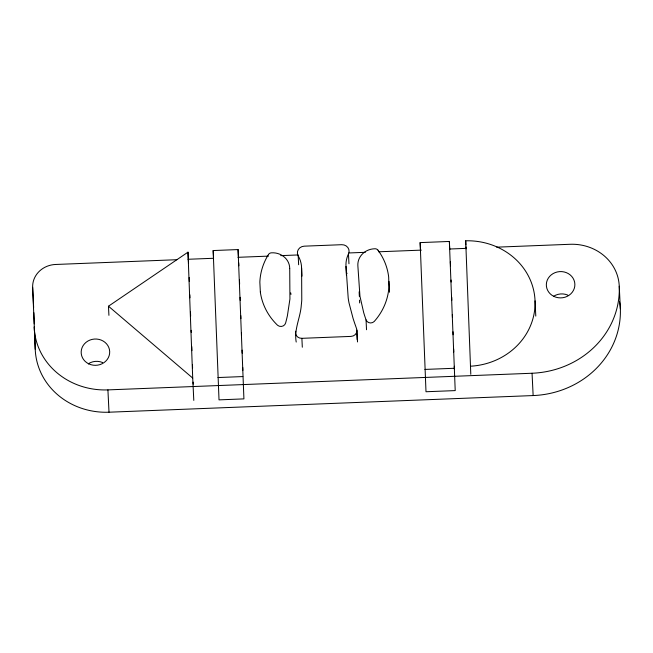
<?xml version="1.0" encoding="UTF-8"?>
<svg xmlns="http://www.w3.org/2000/svg" width="653" height="653" viewBox="0 0 653 653"><rect width="100%" height="100%" fill="white"/><g stroke="black" fill="none" stroke-linecap="round" stroke-linejoin="round"><path stroke-width="0.98" d="M377.989 250.189A64.402 59.366 -2.8 0 1 388.674 277.076L388.927 286.977A64.418 59.39 -2.8 0 1 374.365 321.325L374.234 321.472A4.824 4.449 -2.8 0 1 366.055 319.88A196.945 181.558 -2.8 0 1 363.697 312.648L359.95 296.25L357.868 265.82A17.231 15.884 -2.8 0 1 374.985 248.76A3.616 3.338 -2.8 0 1 377.965 250.156M296.209 342.058C293.834 329.283 300.56 317.472 301.319 304.845A83.168 76.67 -2.8 0 0 301.776 299.817L301.604 268.236A29.107 26.83 -2.8 0 0 298.201 255.87A7.134 6.579 -2.8 0 1 304.249 246.165L341.707 244.695A7.134 6.579 -2.8 0 1 348.473 253.903L348.955 263.763M108.92 315.334L108.471 306.208L187.982 252.164L188.529 263.322M238.067 249.568L243.92 398.885L219.016 399.865L213.164 250.548L238.067 249.568L238.459 257.682M449.362 241.455L455.214 390.6L425.993 391.743L420.14 242.606L449.362 241.455L449.762 249.568M176.832 259.714L55.595 264.473A23.786 21.933 -2.8 0 0 32.65 287.32L35.229 349.257A71.365 65.79 -2.8 0 0 109.01 412.206L533.142 395.563A90.4 83.339 -2.8 0 0 620.35 308.738L620.342 308.567A47.579 43.857 -2.8 0 0 619.436 301.417M188.04 259.274L213.507 258.278M237.953 257.315L268.514 256.115M280.741 255.633L298.062 254.956M348.996 252.956L365.296 252.319M378.544 251.797L421.332 250.123M449.852 249.005L466.152 248.36M496.713 247.161L570.069 244.287A47.579 43.857 -2.8 0 1 619.248 286.251L620.35 308.738M295.678 331.21A6.195 5.706 -2.8 0 0 301.882 338.327L350.979 336.401A6.187 5.706 -2.8 0 0 356.62 328.81L354.693 323.333A257.804 237.659 -2.8 0 1 353.044 318.289L349.029 302.976A83.241 76.744 -2.8 0 1 348.196 297.997L346 266.514A29.132 26.855 -2.8 0 1 348.473 253.903M217.931 377.548L242.834 376.569M424.899 369.427L454.121 368.284M34.136 326.941A71.365 65.79 -2.8 0 0 107.916 389.89L532.056 373.247A90.4 83.339 -2.8 0 0 619.256 286.422L619.248 286.251M108.471 306.208L192.708 378.071L193.794 400.387M260.343 292.022L259.853 282.137A64.378 59.35 -2.8 0 1 268.489 254.49M470.797 374.324L465.695 240.794A68.075 62.761 -2.8 0 1 535.044 300.878L535.787 316.093M532.056 373.247L533.142 395.563M465.695 240.794L465.891 244.851M465.997 246.883L466.095 248.907M450.358 261.747L450.529 265.804M420.14 242.606L420.532 250.719M389 281.378L389.531 292.234M366.047 319.88L366.529 329.741M356.93 330.116L357.509 341.952M356.767 331.765L357.158 339.666M346 266.465L346.433 275.395M301.604 268.187L301.988 276.129M298.201 255.87L298.633 264.751M301.882 338.336L302.315 347.216M238.712 262.759L238.859 265.795M213.164 250.548L213.555 258.661M107.916 389.89L109.01 412.206M32.65 287.32L33.646 307.604M359.517 300.119L359.648 302.959M359.346 296.356L359.215 293.385A17.231 15.884 -2.8 0 1 359.199 291.752M451.068 280.006L451.141 282.039M451.713 297.254L451.827 300.298M452.358 314.501L452.472 317.546M453.011 331.748L453.125 334.793M453.655 349.004L453.77 352.04M454.3 366.251L454.415 369.296M239.463 280.015L239.618 284.079M240.108 297.286L240.222 300.331M240.794 315.579L240.908 318.623M241.447 332.85L241.52 334.883M242.092 350.122L242.206 353.167M242.745 367.394L242.859 370.439M189.182 277.533L189.337 281.59M189.835 294.789L189.95 297.833M190.48 312.052L190.635 316.117M191.166 330.328L191.247 332.361M191.778 346.572L191.933 350.637M192.464 364.847L192.578 367.9M193.108 382.111L193.19 384.144M187.982 252.164L192.708 378.071M33.858 312.681L34.274 323.855M34.462 328.941L35.229 349.257M289.72 268.473L289.932 298.992L287.418 315.636A197.271 181.861 -2.8 0 1 285.614 323.031A4.832 4.449 -2.8 0 1 277.574 325.267L277.427 325.137A64.41 59.374 -2.8 0 1 260.327 292.022M88.31 363.786A14.276 13.158 -2.8 0 1 102.643 362.554M553.483 296.356A14.276 13.158 -2.8 0 1 567.816 295.115M535.044 300.878A68.075 62.761 -2.8 0 1 470.405 366.211M290.683 292.838A17.231 15.884 -2.8 0 1 290.969 294.43M289.72 268.432A17.231 15.884 -2.8 0 0 271.379 252.825A3.624 3.338 -2.8 0 0 268.514 254.45M346.327 272.905A7.134 6.579 -2.8 0 1 347.143 273.313M88.735 363.835A14.276 13.158 -2.8 0 0 109.696 351.608A14.276 13.158 -2.8 0 0 87.877 341.062A14.276 13.158 -2.8 0 0 88.735 363.835M553.907 296.405A14.276 13.158 -2.8 0 0 574.869 284.177A14.276 13.158 -2.8 0 0 553.05 273.623A14.276 13.158 -2.8 0 0 553.907 296.405"/></g></svg>
